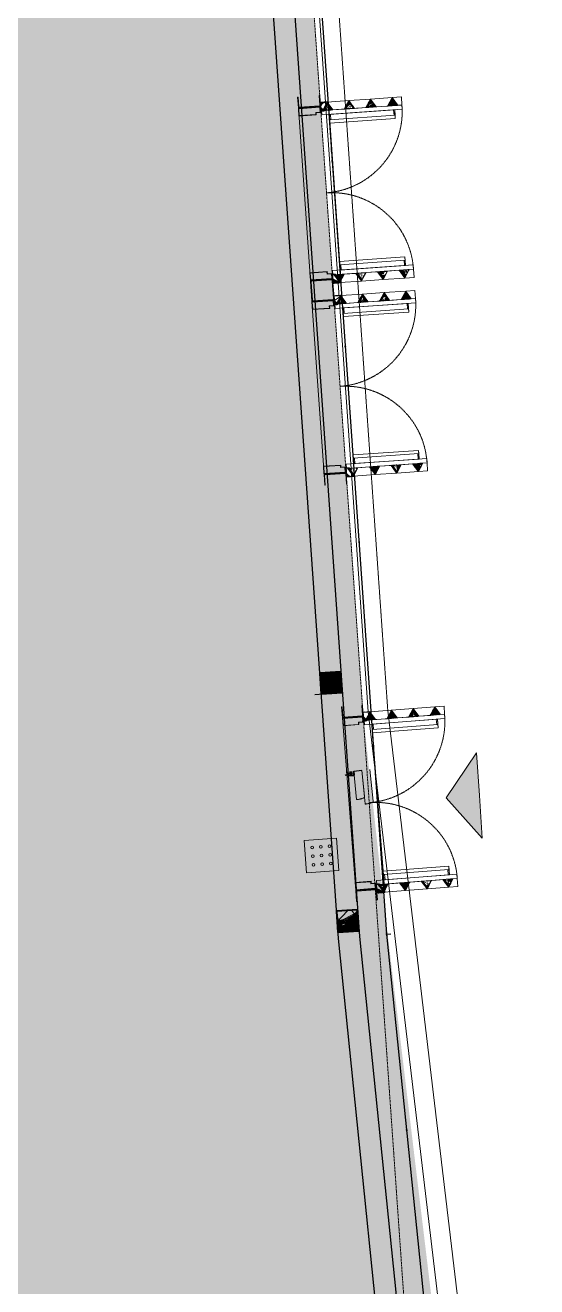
# Model space of a CAD drawing. Header units: millimetres. Extents: x 306 to 836129804, y -168137 to 818603917.
# Drawn here: x 834575535 to 834580252, y 818007661 to 818019302 of the extents above; entities that cross this region are included whole.
import ezdxf
from ezdxf.xclip import XClip

# ---------------------------------------------------------------- set-up
doc = ezdxf.new("R2010")
doc.units = ezdxf.units.MM
doc.header["$LTSCALE"] = 3
doc.header["$XCLIPFRAME"] = 0
doc.header["$PDMODE"] = 3
doc.header["$PDSIZE"] = 0.1
for name, pattern in [('ACAD_ISO03W100', [30, 12, -18]), ('B0701', [2.34375, 1.5625, -0.78125]), ('B0703', [4.6875, 3.125, -1.5625]), ('Dash', [6, 3, -3])]:
    doc.linetypes.add(name, pattern=pattern)
for name, color, linetype, lineweight in [('3A35X-MAPE-P-CE-00-0$0$UAJ-05SYMB-a', 251, 'Continuous', 9), ('Eva-New', 1, 'ACAD_ISO03W100', 18), ('Hatch (LTC&CB)', 252, 'Continuous', 35), ('UAJ-08META', 251, 'Continuous', 9), ('UAJ-21EXWA-a', 251, 'Continuous', 9), ('UAJ-22INWA-a', 251, 'Continuous', 13), ('UAJ-23FLOR-c', 251, 'Continuous', 9), ('UAJ-23FLOR-h', 251, 'Continuous', 9), ('UAJ-23FLOR-y', 251, 'B0701', 9), ('UAJ-23FLOR-z', 251, 'B0703', 9), ('UAJ-31EXFR-h', 251, 'Continuous', 9), ('UAJ-31EXFR-y', 251, 'B0701', 9), ('UAJ-32INFR-c', 251, 'Continuous', 9), ('UAJ-32INFR-h', 251, 'Continuous', 9), ('UAJ-43FLFI-a', 251, 'Continuous', 0)]:
    doc.layers.add(name, color=color, linetype=linetype, lineweight=lineweight)
doc.layers.add('_LTC', color=251, linetype='Continuous')
pattern_1 = [(45, (-109416.8442, -41196.6434), (-1.683798023, 1.683798023), []), (45, (-109415.7217, -41196.6434), (-1.683798023, 1.683798023), [])]
pattern_2 = [(45, (-1764.7374, 18), (-5, 5), []), (45, (-1763.0374, 18), (-5, 5), []), (45, (-1762.9374, 18), (-5, 5), []), (45, (-1762.8374, 18), (-5, 5), []), (45, (-1762.7374, 18), (-5, 5), []), (45, (-1762.6374, 18), (-5, 5), []), (45, (-1762.5374, 18), (-5, 5), []), (45, (-1762.4374, 18), (-5, 5), [])]
pattern_3 = [(45, (-1799.928, 18), (-5, 5), []), (45, (-1798.228, 18), (-5, 5), []), (45, (-1798.128, 18), (-5, 5), []), (45, (-1798.028, 18), (-5, 5), []), (45, (-1797.928, 18), (-5, 5), []), (45, (-1797.828, 18), (-5, 5), []), (45, (-1797.728, 18), (-5, 5), []), (45, (-1797.628, 18), (-5, 5), [])]
pattern_4 = [(45, (0, 0), (-5, 5), []), (45, (1.7, 0), (-5, 5), []), (45, (1.8, 0), (-5, 5), []), (45, (1.9, 0), (-5, 5), []), (45, (2, 0), (-5, 5), []), (45, (2.1, 0), (-5, 5), []), (45, (2.2, 0), (-5, 5), []), (45, (2.3, 0), (-5, 5), [])]

# ---------------------------------------------------------------- blocks, each defined once
blk = doc.blocks.new('TECT 1')
at = {"layer": 'UAJ-43FLFI-a'}
blk.add_lwpolyline([(-59077, 46775), (-58777, 46775), (-58777, 46475), (-59077, 46475)], close=True, dxfattribs=at)
for centre in [(-59007, 46705), (-58927, 46705), (-58847, 46705), (-59007, 46625), (-58927, 46625), (-58847, 46625), (-59007, 46545), (-58927, 46545), (-58847, 46545)]:
    blk.add_circle(centre, 12.5, dxfattribs=at)
blk = doc.blocks.new('*U2744')
at = {"layer": 'UAJ-08META'}
for points in [[(-150, 22276, 0.469497), (-149, 22275, 0.069572), (-80, 22285, 0.169273), (-75, 22289, -0.996868), (-75, 22289, -0.001569), (-75, 22289, 0.716423), (-75, 22289, -0.001569), (-75, 22289), (-75, 22299), (-75, 22536), (-150, 22536), (-150, 22276, -3.687037)], [(-75, 22539), (0, 22539), (0, 22244, -0.337183), (-7, 22235, -0.067831), (-74, 22226, -0.413886), (-75, 22227), (-75, 22539)]]:
    blk.add_lwpolyline(points, format="xyb", dxfattribs=at)
at = {"layer": 'UAJ-22INWA-a', "lineweight": -2}
blk.add_lwpolyline([(-213, 22515), (-213, 22569, 0.414214), (-216, 22572), (-228, 22572), (-228, 22577), (-215, 22577, -0.414214), (-208, 22569), (-208, 22514, -0.414214), (-215, 22507), (-228, 22507), (-228, 22512), (-216, 22512, 0.414214)], format="xyb", close=True, dxfattribs=at)
for points in [[(-205, 22501), (-157, 22501), (-157, 22505), (-201, 22505), (-201, 22577), (-157, 22577), (-157, 22581), (-205, 22581), (-205, 22501)], [(-184, 22525), (-184, 22557)], [(-175, 22520), (-175, 22505), (-184, 22505), (-184, 22520)], [(-175, 22557), (-175, 22525)]]:
    blk.add_lwpolyline(points, dxfattribs=at)
blk.add_lwpolyline([(-153, 22503), (-153, 22520), (-194, 22520), (-194, 22525), (-153, 22525), (-153, 22539), (-75, 22539), (-75, 22536), (-150, 22536), (-150, 22503), (-153, 22503)], close=True, dxfattribs=at)
blk = doc.blocks.new('21_UNS-EXWA-Facade Triangle Extrusion')
at = {"layer": 'UAJ-08META'}
h = blk.add_hatch(dxfattribs=at)
h.set_pattern_fill('ANSI32', color=256, scale=0.25, angle=-3.9989)
h.set_pattern_definition(pattern_1)
edge = h.paths.add_edge_path()
edge.add_line((-75, -47), (-68, -34))
edge.add_line((-68, -34), (-65, -38))
edge.add_line((-65, -38), (-64, -37))
edge.add_line((-64, -37), (-66, -33))
edge.add_line((-66, -33), (-65, -32))
edge.add_line((-65, -32), (-62, -36))
edge.add_line((-62, -36), (-60, -35))
edge.add_line((-60, -35), (-63, -30))
edge.add_line((-63, -30), (-20, -3))
edge.add_line((-20, -3), (-17, -7))
edge.add_line((-17, -7), (-16, -6))
edge.add_line((-16, -6), (-18, -2))
edge.add_line((-18, -2), (-17, -1))
edge.add_line((-17, -1), (-14, -5))
edge.add_line((-14, -5), (-12, -4))
edge.add_line((-12, -4), (-15, 0))
edge.add_line((-15, 0), (-1, 0))
edge.add_line((-1, 0), (-71, 43))
edge.add_arc((-73, 41), 2.5, 59.0763, 179.9921)
edge.add_line((-75, 41), (-75, -48))
edge.add_line((-75, -48), (-75, -47))
edge = h.paths.add_edge_path(flags=16)
edge.add_line((-69, -31), (-16, 3))
edge.add_arc((-17, 5), 2.5, 302.7306, 419.0763)
edge.add_line((-16, 7), (-73, 41))
edge.add_line((-73, 41), (-73, -29))
edge.add_arc((-70, -29), 2.5, 179.9921, 302.7306)
h = blk.add_hatch(dxfattribs=at)
h.set_pattern_fill('ANSI32', color=256, scale=0.25, angle=-3.9989)
h.set_pattern_definition(pattern_1)
h.paths.add_polyline_path([(-63, -37), (-65, -33), (-65, -32), (-62, -37), (-15, -7), (-18, -2), (-17, -2), (-14, -6), (-5, 0), (0, 0), (-75, -48), (-73, -44), (-63, -37)])
for points in [[(-75, -47), (-68, -34), (-65, -38), (-64, -37), (-66, -33), (-65, -32), (-62, -36), (-60, -35), (-63, -30), (-20, -3), (-17, -7), (-16, -6), (-18, -2), (-17, -1), (-14, -5), (-12, -4), (-15, 0), (-1, 0), (-71, 43, 0.58269), (-75, 41), (-75, -48)], [(-69, -31), (-16, 3, 0.556283), (-16, 7), (-73, 41), (-73, -29, 0.593394)]]:
    blk.add_lwpolyline(points, format="xyb", close=True, dxfattribs=at)
blk.add_lwpolyline([(-63, -37), (-65, -33), (-65, -32), (-62, -37), (-15, -7), (-18, -2), (-17, -2), (-14, -6), (-5, 0), (0, 0), (-75, -48), (-73, -44), (-63, -37)], close=True, dxfattribs=at)
at = {"layer": 'UAJ-08META', "linetype": 'Dash'}
for points in [[(-15, 5), (-73, 6)], [(-71, -31), (-44, 24)]]:
    blk.add_lwpolyline(points, dxfattribs=at)
at = {"layer": 'UAJ-08META'}
blk.add_lwpolyline([(-18, -2), (-18, -2)], dxfattribs=at)
blk = doc.blocks.new('*U|REF3218964')
at = {"layer": 'UAJ-32INFR-c'}
h = blk.add_hatch(color=256, dxfattribs=at)
edge = h.paths.add_edge_path()
edge.add_line((2, 43), (2, 4))
edge.add_arc((3, 4), 0.75, 180, 270)
edge.add_line((3, 3), (74, 3))
edge.add_line((74, 3), (74, 0))
edge.add_line((74, 0), (3, 0))
edge.add_arc((3, 4), 3.75, 180, 270, ccw=False)
edge.add_line((-1, 4), (-1, 43))
edge.add_line((-1, 43), (2, 43))
at = {"layer": 'UAJ-32INFR-h'}
h = blk.add_hatch(dxfattribs=at)
h.set_pattern_fill('STAAL', color=256, style=0)
h.set_pattern_definition(pattern_2)
edge = h.paths.add_edge_path()
edge.add_line((2, 43), (2, 4))
edge.add_arc((3, 4), 0.75, 180, 270)
edge.add_line((3, 3), (74, 3))
edge.add_line((74, 3), (74, 0))
edge.add_line((74, 0), (3, 0))
edge.add_arc((3, 4), 3.75, 180, 270, ccw=False)
edge.add_line((-1, 4), (-1, 43))
edge.add_line((-1, 43), (2, 43))
at = {"layer": 'UAJ-22INWA-a', "lineweight": -2}
blk.add_lwpolyline([(2, 43), (2, 4, 0.414214), (3, 3), (74, 3), (74, 0), (3, 0, -0.414214), (-1, 4), (-1, 43)], format="xyb", close=True, dxfattribs=at)
blk = doc.blocks.new('*U|REF3319065')
at = {"layer": 'UAJ-32INFR-c'}
h = blk.add_hatch(color=256, dxfattribs=at)
edge = h.paths.add_edge_path()
edge.add_line((2, 43), (2, 4))
edge.add_arc((3, 4), 0.75, 180, 270)
edge.add_line((3, 3), (74, 3))
edge.add_line((74, 3), (74, 0))
edge.add_line((74, 0), (3, 0))
edge.add_arc((3, 4), 3.75, 180, 270, ccw=False)
edge.add_line((-1, 4), (-1, 43))
edge.add_line((-1, 43), (2, 43))
at = {"layer": 'UAJ-32INFR-h'}
h = blk.add_hatch(dxfattribs=at)
h.set_pattern_fill('STAAL', color=256, style=0)
h.set_pattern_definition(pattern_2)
edge = h.paths.add_edge_path()
edge.add_line((2, 43), (2, 4))
edge.add_arc((3, 4), 0.75, 180, 270)
edge.add_line((3, 3), (74, 3))
edge.add_line((74, 3), (74, 0))
edge.add_line((74, 0), (3, 0))
edge.add_arc((3, 4), 3.75, 180, 270, ccw=False)
edge.add_line((-1, 4), (-1, 43))
edge.add_line((-1, 43), (2, 43))
at = {"layer": 'UAJ-22INWA-a', "lineweight": -2}
blk.add_lwpolyline([(2, 43), (2, 4, 0.414214), (3, 3), (74, 3), (74, 0), (3, 0, -0.414214), (-1, 4), (-1, 43)], format="xyb", close=True, dxfattribs=at)
blk = doc.blocks.new('*U|REF3419166')
at = {"layer": 'UAJ-32INFR-c'}
h = blk.add_hatch(color=256, dxfattribs=at)
edge = h.paths.add_edge_path()
edge.add_line((2, 30), (2, 4))
edge.add_arc((3, 4), 0.75, 180, 270)
edge.add_line((3, 3), (39, 3))
edge.add_line((39, 3), (39, 0))
edge.add_line((39, 0), (3, 0))
edge.add_arc((3, 4), 3.75, 180, 270, ccw=False)
edge.add_line((-1, 4), (-1, 30))
edge.add_line((-1, 30), (2, 30))
at = {"layer": 'UAJ-32INFR-h'}
h = blk.add_hatch(dxfattribs=at)
h.set_pattern_fill('STAAL', color=256, style=0)
h.set_pattern_definition(pattern_3)
edge = h.paths.add_edge_path()
edge.add_line((2, 30), (2, 4))
edge.add_arc((3, 4), 0.75, 180, 270)
edge.add_line((3, 3), (39, 3))
edge.add_line((39, 3), (39, 0))
edge.add_line((39, 0), (3, 0))
edge.add_arc((3, 4), 3.75, 180, 270, ccw=False)
edge.add_line((-1, 4), (-1, 30))
edge.add_line((-1, 30), (2, 30))
at = {"layer": 'UAJ-22INWA-a', "lineweight": -2}
blk.add_lwpolyline([(2, 30), (2, 4, 0.414214), (3, 3), (39, 3), (39, 0), (3, 0, -0.414214), (-1, 4), (-1, 30)], format="xyb", close=True, dxfattribs=at)
blk = doc.blocks.new('*U|REF23431329')
at = {"layer": 'UAJ-32INFR-c'}
h = blk.add_hatch(color=256, dxfattribs=at)
h.dxf.hatch_style = 1
h.paths.add_polyline_path([(4, 0, 1), (-4, 0, 1)])
h.paths.add_polyline_path([(3, 0, -1), (-3, 0, -1)], flags=16)
at = {"layer": 'UAJ-32INFR-h'}
h = blk.add_hatch(dxfattribs=at)
h.set_pattern_fill('STAAL', color=256)
h.set_pattern_definition(pattern_4)
h.paths.add_polyline_path([(4, 0, 1), (-4, 0, 1)])
at = {"layer": 'UAJ-22INWA-a', "lineweight": -2}
for radius in [4, 3]:
    blk.add_circle((0, 0), radius, dxfattribs=at)
blk = doc.blocks.new('*U|REF3118863')
at = {"layer": 'UAJ-32INFR-c'}
h = blk.add_hatch(color=256, dxfattribs=at)
edge = h.paths.add_edge_path()
edge.add_line((2, 30), (2, 4))
edge.add_arc((3, 4), 0.75, 180, 270)
edge.add_line((3, 3), (39, 3))
edge.add_line((39, 3), (39, 0))
edge.add_line((39, 0), (3, 0))
edge.add_arc((3, 4), 3.75, 180, 270, ccw=False)
edge.add_line((-1, 4), (-1, 30))
edge.add_line((-1, 30), (2, 30))
at = {"layer": 'UAJ-32INFR-h'}
h = blk.add_hatch(dxfattribs=at)
h.set_pattern_fill('STAAL', color=256, style=0)
h.set_pattern_definition(pattern_3)
edge = h.paths.add_edge_path()
edge.add_line((2, 30), (2, 4))
edge.add_arc((3, 4), 0.75, 180, 270)
edge.add_line((3, 3), (39, 3))
edge.add_line((39, 3), (39, 0))
edge.add_line((39, 0), (3, 0))
edge.add_arc((3, 4), 3.75, 180, 270, ccw=False)
edge.add_line((-1, 4), (-1, 30))
edge.add_line((-1, 30), (2, 30))
at = {"layer": 'UAJ-22INWA-a', "lineweight": -2}
blk.add_lwpolyline([(2, 30), (2, 4, 0.414214), (3, 3), (39, 3), (39, 0), (3, 0, -0.414214), (-1, 4), (-1, 30)], format="xyb", close=True, dxfattribs=at)
blk = doc.blocks.new('*U2875')
at = {"layer": 'UAJ-31EXFR-h'}
h = blk.add_hatch(color=256, dxfattribs=at)
h.dxf.hatch_style = 1
edge = h.paths.add_edge_path()
edge.add_line((-50, 65), (50, 65))
edge.add_line((50, 65), (50, -127))
edge.add_line((50, -127), (-50, -127))
edge.add_line((-50, -127), (-50, -122))
edge.add_line((-50, -122), (40, -122))
edge.add_arc((40, -117), 5, 270, 360)
edge.add_line((45, -117), (45, 55))
edge.add_arc((40, 55), 5, 0, 90)
edge.add_line((40, 60), (-50, 60))
edge.add_line((-50, 60), (-50, 65))
h = blk.add_hatch(color=256, dxfattribs=at)
h.dxf.hatch_style = 1
h.paths.add_polyline_path([(50, 65), (55, 65), (55, -127), (50, -127)])
h = blk.add_hatch(color=256, dxfattribs=at)
h.dxf.hatch_style = 1
h.paths.add_polyline_path([(122, -124), (58, -124), (58, 57), (102, 57), (102, 17), (122, 17)], flags=16)
h.paths.add_polyline_path([(125, -127), (55, -127), (55, 60), (105, 60), (105, 20), (125, 20)])
h = blk.add_hatch(color=256, dxfattribs=at)
h.dxf.hatch_style = 1
h.paths.add_polyline_path([(1578, -124), (1642, -124), (1642, 57), (1598, 57), (1598, 17), (1578, 17)], flags=16)
h.paths.add_polyline_path([(1575, -127), (1645, -127), (1645, 60), (1595, 60), (1595, 20), (1575, 20)])
h = blk.add_hatch(color=256, dxfattribs=at)
h.dxf.hatch_style = 1
h.paths.add_polyline_path([(1650, 65), (1645, 65), (1645, -127), (1650, -127)])
h = blk.add_hatch(color=256, dxfattribs=at)
h.dxf.hatch_style = 1
edge = h.paths.add_edge_path()
edge.add_line((1750, 65), (1650, 65))
edge.add_line((1650, 65), (1650, -127))
edge.add_line((1650, -127), (1750, -127))
edge.add_line((1750, -127), (1750, -122))
edge.add_line((1750, -122), (1660, -122))
edge.add_arc((1660, -117), 5, 180, 270, ccw=False)
edge.add_line((1655, -117), (1655, 55))
edge.add_arc((1660, 55), 5, 90, 180, ccw=False)
edge.add_line((1660, 60), (1750, 60))
edge.add_line((1750, 60), (1750, 65))
at = {"layer": 'UAJ-08META'}
for points in [[(-50, 65), (50, 65), (50, -127), (-50, -127), (-50, -122), (40, -122, 0.414214), (45, -117), (45, 55, 0.414214), (40, 60), (-50, 60)], [(1750, 65), (1650, 65), (1650, -127), (1750, -127), (1750, -122), (1660, -122, -0.414214), (1655, -117), (1655, 55, -0.414214), (1660, 60), (1750, 60)]]:
    blk.add_lwpolyline(points, format="xyb", close=True, dxfattribs=at)
for points in [[(50, 65), (55, 65), (55, -127), (50, -127)], [(125, -127), (55, -127), (55, 60), (105, 60), (105, 20), (125, 20)], [(122, -124), (58, -124), (58, 57), (102, 57), (102, 17), (122, 17)], [(1575, -127), (1645, -127), (1645, 60), (1595, 60), (1595, 20), (1575, 20)], [(1575, -127), (1645, -127), (1645, 60), (1595, 60), (1595, 20), (1575, 20)], [(1578, -124), (1642, -124), (1642, 57), (1598, 57), (1598, 17), (1578, 17)], [(1578, -124), (1642, -124), (1642, 57), (1598, 57), (1598, 17), (1578, 17)], [(1650, 65), (1645, 65), (1645, -127), (1650, -127)]]:
    blk.add_lwpolyline(points, close=True, dxfattribs=at)
at = {"layer": 'UAJ-21EXWA-a'}
for points in [[(130, 70), (130, 815), (90, 815), (90, 70)], [(1570, 70), (1570, 815), (1610, 815), (1610, 70)]]:
    blk.add_lwpolyline(points, close=True, dxfattribs=at)
at = {"layer": 'UAJ-23FLOR-c'}
blk.add_lwpolyline([(1650, -127), (1650, 65), (1688, 65), (1688, 140), (12, 140), (12, 65), (50, 65), (50, -127)], close=True, dxfattribs=at)
at = {"layer": 'UAJ-31EXFR-h'}
for points in [[(15, 730), (15, 815), (90, 815), (90, 775)], [(1685, 730), (1685, 815), (1610, 815), (1610, 775)], [(15, 730), (15, 530), (90, 575), (90, 682)], [(130, 745), (210, 745), (210, 140), (130, 140)], [(180, 140), (210, 140), (210, 745), (180, 745)], [(1520, 140), (1490, 140), (1490, 745), (1520, 745)], [(1490, 745), (1570, 745), (1570, 140), (1490, 140)], [(1685, 730), (1685, 530), (1610, 575), (1610, 682)], [(15, 530), (15, 330), (90, 375), (90, 482)], [(1685, 530), (1685, 330), (1610, 375), (1610, 482)], [(15, 330), (15, 130), (90, 175), (90, 282)], [(1685, 330), (1685, 130), (1610, 175), (1610, 282)]]:
    blk.add_lwpolyline(points, close=True, dxfattribs=at)
for points in [[(180, 745), (130, 745), (130, 735), (180, 735)], [(1520, 745), (1570, 745), (1570, 735), (1520, 735)], [(180, 140), (130, 140), (130, 150), (180, 150)], [(1520, 140), (1570, 140), (1570, 150), (1520, 150)]]:
    blk.add_lwpolyline(points, dxfattribs=at)
at = {"layer": 'UAJ-31EXFR-y'}
for centre, start, end in [((95, 60), 0.3659, 89.607), ((1605, 60), 90.393, 179.6341)]:
    blk.add_arc(centre, 755, start, end, dxfattribs=at)
at = {"xscale": -1}
for p in [(15, 730), (15, 530), (15, 330), (15, 130)]:
    blk.add_blockref('21_UNS-EXWA-Facade Triangle Extrusion', p, dxfattribs=at)
for p in [(1685, 730), (1685, 530), (1685, 330), (1685, 130)]:
    blk.add_blockref('21_UNS-EXWA-Facade Triangle Extrusion', p)
at = {"layer": 'UAJ-08META', "xscale": -1}
for name, p, rotation in [('*U|REF3218964', (12, 66), 269.9999999898344), ('*U|REF23431329', (95, 60), 269.999999992243)]:
    blk.add_blockref(name, p, dxfattribs=dict(at, rotation=rotation))
at = {"layer": 'UAJ-08META'}
for name, p, rotation in [('*U|REF3319065', (1688, 66), 90.00000001016568), ('*U|REF23431329', (1605, 60), 90.00000000775698)]:
    blk.add_blockref(name, p, dxfattribs=dict(at, rotation=rotation))
at = {"layer": 'UAJ-08META', "xscale": -1}
blk.add_blockref('*U|REF3419166', (95, 65), dxfattribs=at)
at = {"layer": 'UAJ-08META'}
blk.add_blockref('*U|REF3118863', (1605, 65), dxfattribs=at)
blk = doc.blocks.new('*U|REF31861683')
at = {"layer": 'UAJ-32INFR-h'}
h = blk.add_hatch(dxfattribs=at)
h.set_pattern_fill('STAAL', color=256, style=0)
h.set_pattern_definition(pattern_4)
edge = h.paths.add_edge_path(flags=16)
edge.add_arc((-93.5, -93.5), 1.5, 180, 394.93066)
edge.add_line((-93.5, -95), (93.5, -95))
edge.add_arc((93.5, -93.5), 1.5, 270, 360)
edge.add_line((95, -93.5), (95, 93.5))
edge.add_arc((93.5, 93.5), 1.5, 0, 90)
edge.add_line((93.5, 95), (-93.5, 95))
edge.add_arc((-93.5, 93.5), 1.5, 90, 180)
edge.add_line((-95, 93.5), (-95, -93.5))
edge = h.paths.add_edge_path()
edge.add_arc((-95.5, -95.5), 4.5, 180, 270)
edge.add_line((-95.5, -100), (95.5, -100))
edge.add_arc((95.5, -95.5), 4.5, 270, 360)
edge.add_line((100, -95.5), (100, 95.5))
edge.add_arc((95.5, 95.5), 4.5, 0, 90)
edge.add_line((95.5, 100), (-95.5, 100))
edge.add_arc((-95.5, 95.5), 4.5, 90, 180)
edge.add_line((-100, 95.5), (-100, -95.5))
at = {"layer": 'UAJ-22INWA-a', "lineweight": -2}
for p, q in [((-100, 95.5), (-100, -95.5)), ((95.5, 100), (-95.5, 100)), ((-95, 93.5), (-95, -93.5)), ((93.5, 95), (-93.5, 95)), ((95, -93.5), (95, 93.5)), ((100, -95.5), (100, 95.5)), ((-95.5, -100), (95.5, -100)), ((-93.5, -95), (93.5, -95))]:
    blk.add_line(p, q, dxfattribs=at)
for centre, radius, start, end in [((-95.5, 95.5), 4.5, 90, 180), ((-93.5, 93.5), 1.5, 90, 180), ((93.5, 93.5), 1.5, 0, 90), ((95.5, 95.5), 4.5, 0, 90), ((-95.5, -95.5), 4.5, 180, 270), ((-93.5, -93.5), 1.5, 180, 34.93066), ((93.5, -93.5), 1.5, 270, 360), ((95.5, -95.5), 4.5, 270, 0)]:
    blk.add_arc(centre, radius, start, end, dxfattribs=at)
blk = doc.blocks.new('*U|REF31751676')
at = {"layer": 'UAJ-32INFR-h'}
h = blk.add_hatch(dxfattribs=at)
h.set_pattern_fill('STAAL', color=256, style=0)
h.set_pattern_definition(pattern_4)
edge = h.paths.add_edge_path(flags=16)
edge.add_arc((-93.5, -93.5), 1.5, 180, 394.93066)
edge.add_line((-93.5, -95), (93.5, -95))
edge.add_arc((93.5, -93.5), 1.5, 270, 360)
edge.add_line((95, -93.5), (95, 93.5))
edge.add_arc((93.5, 93.5), 1.5, 0, 90)
edge.add_line((93.5, 95), (-93.5, 95))
edge.add_arc((-93.5, 93.5), 1.5, 90, 180)
edge.add_line((-95, 93.5), (-95, -93.5))
edge = h.paths.add_edge_path()
edge.add_arc((-95.5, -95.5), 4.5, 180, 270)
edge.add_line((-95.5, -100), (95.5, -100))
edge.add_arc((95.5, -95.5), 4.5, 270, 360)
edge.add_line((100, -95.5), (100, 95.5))
edge.add_arc((95.5, 95.5), 4.5, 0, 90)
edge.add_line((95.5, 100), (-95.5, 100))
edge.add_arc((-95.5, 95.5), 4.5, 90, 180)
edge.add_line((-100, 95.5), (-100, -95.5))
at = {"layer": 'UAJ-22INWA-a', "lineweight": -2}
for p, q in [((-100, 95.5), (-100, -95.5)), ((95.5, 100), (-95.5, 100)), ((-95, 93.5), (-95, -93.5)), ((93.5, 95), (-93.5, 95)), ((95, -93.5), (95, 93.5)), ((100, -95.5), (100, 95.5)), ((-95.5, -100), (95.5, -100)), ((-93.5, -95), (93.5, -95))]:
    blk.add_line(p, q, dxfattribs=at)
for centre, radius, start, end in [((-95.5, 95.5), 4.5, 90, 180), ((-93.5, 93.5), 1.5, 90, 180), ((93.5, 93.5), 1.5, 0, 90), ((95.5, 95.5), 4.5, 0, 90), ((-95.5, -95.5), 4.5, 180, 270), ((-93.5, -93.5), 1.5, 180, 34.93066), ((93.5, -93.5), 1.5, 270, 360), ((95.5, -95.5), 4.5, 270, 0)]:
    blk.add_arc(centre, radius, start, end, dxfattribs=at)
blk = doc.blocks.new('*U2874')
at = {"layer": 'UAJ-31EXFR-h'}
h = blk.add_hatch(color=256, dxfattribs=at)
h.dxf.hatch_style = 1
edge = h.paths.add_edge_path()
edge.add_line((-50, 65), (50, 65))
edge.add_line((50, 65), (50, -140))
edge.add_line((50, -140), (-50, -140))
edge.add_line((-50, -140), (-50, -135))
edge.add_line((-50, -135), (40, -135))
edge.add_arc((40, -130), 5, 270, 360)
edge.add_line((45, -130), (45, 55))
edge.add_arc((40, 55), 5, 0, 90)
edge.add_line((40, 60), (-50, 60))
edge.add_line((-50, 60), (-50, 65))
h = blk.add_hatch(color=256, dxfattribs=at)
h.dxf.hatch_style = 1
h.paths.add_polyline_path([(50, 65), (55, 65), (55, -140), (50, -140)])
h = blk.add_hatch(color=256, dxfattribs=at)
h.dxf.hatch_style = 1
h.paths.add_polyline_path([(122, -137), (58, -137), (58, 57), (102, 57), (102, 17), (122, 17)], flags=16)
h.paths.add_polyline_path([(125, -140), (55, -140), (55, 60), (105, 60), (105, 20), (125, 20)])
h = blk.add_hatch(color=256, dxfattribs=at)
h.dxf.hatch_style = 1
h.paths.add_polyline_path([(1578, -137), (1642, -137), (1642, 57), (1598, 57), (1598, 17), (1578, 17)], flags=16)
h.paths.add_polyline_path([(1575, -140), (1645, -140), (1645, 60), (1595, 60), (1595, 20), (1575, 20)])
h = blk.add_hatch(color=256, dxfattribs=at)
h.dxf.hatch_style = 1
h.paths.add_polyline_path([(1650, 65), (1645, 65), (1645, -140), (1650, -140)])
h = blk.add_hatch(color=256, dxfattribs=at)
h.dxf.hatch_style = 1
edge = h.paths.add_edge_path()
edge.add_line((1750, 65), (1650, 65))
edge.add_line((1650, 65), (1650, -140))
edge.add_line((1650, -140), (1750, -140))
edge.add_line((1750, -140), (1750, -135))
edge.add_line((1750, -135), (1660, -135))
edge.add_arc((1660, -130), 5, 180, 270, ccw=False)
edge.add_line((1655, -130), (1655, 55))
edge.add_arc((1660, 55), 5, 90, 180, ccw=False)
edge.add_line((1660, 60), (1750, 60))
edge.add_line((1750, 60), (1750, 65))
at = {"layer": 'UAJ-08META'}
for points in [[(-50, 65), (50, 65), (50, -140), (-50, -140), (-50, -135), (40, -135, 0.414214), (45, -130), (45, 55, 0.414214), (40, 60), (-50, 60)], [(1750, 65), (1650, 65), (1650, -140), (1750, -140), (1750, -135), (1660, -135, -0.414214), (1655, -130), (1655, 55, -0.414214), (1660, 60), (1750, 60)]]:
    blk.add_lwpolyline(points, format="xyb", close=True, dxfattribs=at)
for points in [[(50, 65), (55, 65), (55, -140), (50, -140)], [(125, -140), (55, -140), (55, 60), (105, 60), (105, 20), (125, 20)], [(122, -137), (58, -137), (58, 57), (102, 57), (102, 17), (122, 17)], [(1575, -140), (1645, -140), (1645, 60), (1595, 60), (1595, 20), (1575, 20)], [(1575, -140), (1645, -140), (1645, 60), (1595, 60), (1595, 20), (1575, 20)], [(1578, -137), (1642, -137), (1642, 57), (1598, 57), (1598, 17), (1578, 17)], [(1578, -137), (1642, -137), (1642, 57), (1598, 57), (1598, 17), (1578, 17)], [(1650, 65), (1645, 65), (1645, -140), (1650, -140)]]:
    blk.add_lwpolyline(points, close=True, dxfattribs=at)
at = {"layer": 'UAJ-21EXWA-a'}
for points in [[(130, 70), (130, 815), (90, 815), (90, 70)], [(1570, 70), (1570, 815), (1610, 815), (1610, 70)]]:
    blk.add_lwpolyline(points, close=True, dxfattribs=at)
at = {"layer": 'UAJ-23FLOR-c'}
blk.add_lwpolyline([(1650, -140), (1650, 65), (1688, 65), (1688, 140), (12, 140), (12, 65), (50, 65), (50, -140)], close=True, dxfattribs=at)
at = {"layer": 'UAJ-31EXFR-h'}
for points in [[(15, 730), (15, 815), (90, 815), (90, 775)], [(1685, 730), (1685, 815), (1610, 815), (1610, 775)], [(15, 730), (15, 530), (90, 575), (90, 682)], [(130, 745), (210, 745), (210, 140), (130, 140)], [(180, 140), (210, 140), (210, 745), (180, 745)], [(1520, 140), (1490, 140), (1490, 745), (1520, 745)], [(1490, 745), (1570, 745), (1570, 140), (1490, 140)], [(1685, 730), (1685, 530), (1610, 575), (1610, 682)], [(15, 530), (15, 330), (90, 375), (90, 482)], [(1685, 530), (1685, 330), (1610, 375), (1610, 482)], [(15, 330), (15, 130), (90, 175), (90, 282)], [(1685, 330), (1685, 130), (1610, 175), (1610, 282)]]:
    blk.add_lwpolyline(points, close=True, dxfattribs=at)
for points in [[(180, 745), (130, 745), (130, 735), (180, 735)], [(1520, 745), (1570, 745), (1570, 735), (1520, 735)], [(180, 140), (130, 140), (130, 150), (180, 150)], [(1520, 140), (1570, 140), (1570, 150), (1520, 150)]]:
    blk.add_lwpolyline(points, dxfattribs=at)
at = {"layer": 'UAJ-31EXFR-y'}
for centre, start, end in [((95, 60), 0.3659, 89.607), ((1605, 60), 90.393, 179.6341)]:
    blk.add_arc(centre, 755, start, end, dxfattribs=at)
at = {"xscale": -1}
for p in [(15, 730), (15, 530), (15, 330), (15, 130)]:
    blk.add_blockref('21_UNS-EXWA-Facade Triangle Extrusion', p, dxfattribs=at)
for p in [(1685, 730), (1685, 530), (1685, 330), (1685, 130)]:
    blk.add_blockref('21_UNS-EXWA-Facade Triangle Extrusion', p)
at = {"layer": 'UAJ-08META', "xscale": -1}
for name, p, rotation in [('*U|REF3218964', (12, 66), 269.9999999898344), ('*U|REF23431329', (95, 60), 269.999999992243)]:
    blk.add_blockref(name, p, dxfattribs=dict(at, rotation=rotation))
at = {"layer": 'UAJ-08META'}
for name, p, rotation in [('*U|REF3319065', (1688, 66), 90.00000001016568), ('*U|REF23431329', (1605, 60), 90.00000000775698)]:
    blk.add_blockref(name, p, dxfattribs=dict(at, rotation=rotation))
at = {"layer": 'UAJ-08META', "xscale": -1}
blk.add_blockref('*U|REF3419166', (95, 65), dxfattribs=at)
at = {"layer": 'UAJ-08META'}
blk.add_blockref('*U|REF3118863', (1605, 65), dxfattribs=at)
blk = doc.blocks.new('FAC-00-0')
at = {"layer": '_LTC', "elevation": 13700}
for points in [[(834576405, 818039564), (834578420, 818010876), (834579522, 818000060)], [(834576604, 818039578), (834578619, 818010893), (834579721, 818000081)], [(834576854, 818039596), (834578868, 818010914), (834579969, 818000106)], [(834578868, 818010914), (834578906, 818010917)]]:
    blk.add_lwpolyline(points, dxfattribs=at)
at = {"layer": '_LTC'}
blk.add_lwpolyline([(834578405, 818013137), (834578206, 818013123)], dxfattribs=at)
blk.add_rational_spline([(834580077, 818035997), (834580437, 818034054), (834580602, 818033161), (834580768, 818032268), (834580950, 818031285), (834581076, 818030294), (834581146, 818029297), (834581335, 818026584), (834581525, 818023871), (834581703, 818021318), (834581706, 818021281), (834581709, 818021244), (834581711, 818021207), (834581713, 818021178), (834581694, 818021156), (834581665, 818021154), (834581299, 818021128), (834580933, 818021103), (834580568, 818021077), (834580554, 818021076), (834580542, 818021070), (834580533, 818021060), (834580525, 818021050), (834580520, 818021037), (834580521, 818021024), (834580900, 818015611), (834581278, 818010198), (834581656, 818004786), (834581687, 818004354), (834581619, 818003926), (834581457, 818003525), (834581157, 818002700), (834580856, 818001876), (834580556, 818001051), (834580429, 818000714), (834580305, 818000376), (834580186, 818000036)], [1, 1, 1, 1, 1, 1, 1, 1, 1, 1, 1, 1, 1, 0.804738223113, 0.804738223113, 1, 1, 1, 1, 0.949250722756, 0.949250722756, 1, 0.949250722756, 0.949250722756, 1, 1, 1, 1, 0.982947921352, 0.982947921352, 1, 1, 1, 1, 0.999959889168, 0.999959889168, 1], degree=3, knots=[0, 0, 0, 0, 2724.569565, 2724.569565, 2724.569565, 5723.230185, 5723.230185, 5723.230185, 13882.517347, 13882.517347, 13882.517347, 13883.517347, 13883.517347, 13883.517347, 13885.088142, 13885.088142, 13885.088142, 13886.088142, 13886.088142, 13886.088142, 13886.873558, 13886.873558, 13886.873558, 13887.658974, 13887.658974, 13887.658974, 13888.658974, 13888.658974, 13888.658974, 13889.112299, 13889.112299, 13889.112299, 13890.112299, 13890.112299, 13890.112299, 13890.134238, 13890.134238, 13890.134238, 13890.134238], dxfattribs=at)
for p in [(834578359, 818018163, 13700), (834578360, 818018151, 13700), (834578361, 818018139, 13700), (834578367, 818018057, 13700), (834578367, 818018052, 13700), (834578367, 818018048, 13700), (834578487, 818016340, 13700), (834578487, 818016337, 13700), (834578488, 818016334, 13700), (834578614, 818014535, 13700), (834578614, 818014532, 13700), (834578614, 818014529, 13700), (834578741, 818012731, 13700), (834578741, 818012728, 13700), (834578741, 818012725, 13700), (834578746, 818012655, 13700), (834578746, 818012651, 13700), (834578747, 818012646, 13700), (834578867, 818010926, 13700), (834578868, 818010914, 13700), (834578870, 818010902, 13700), (834579052, 818009109, 13700), (834579053, 818009106, 13700), (834579053, 818009103, 13700)]:
    blk.add_point(p, dxfattribs=at)
for name, p, rotation in [('*U2874', (834578190, 818018599), 273.9989084093262), ('*U2874', (834578315, 818016813), 273.9989084093262), ('*U|REF31861683', (834578355, 818013234, 13700), 3.715730334267127), ('*U2875', (834578583, 818012971, 13700), 274.4084468239344), ('*U|REF31751676', (834578509, 818011036, 13700), 4.017745710802727)]:
    blk.add_blockref(name, p, dxfattribs=dict(at, rotation=rotation))
ref = blk.add_blockref('*U2744', (834580998, 817990011), dxfattribs=dict(at, rotation=5.816820874506615))
XClip(ref).set_block_clipping_path([(7.9682579041, 22538.4185423851), (-293.0513966084, 22538.4185404778), (-293.0513601303, 21700), (-270.0127342939, 21699.9999998808), (-270.0127344131, 21500.0000001192), (-273.7819378376, 21197.3983858824), (-278.1945796013, 17058.5280387402), (-275.0127342939, 16900.0000002384), (-275.0127346516, 16699.9999998808), (-285.0127341747, 16699.9999998808), (-250.0489690304, 10149.741795063), (0.0443892479, 10147.3249058723)])

msp = doc.modelspace()

# ---------------------------------------------------------------- hatches: boundary and pattern name
at = {"layer": 'Hatch (LTC&CB)', "ltscale": 0.5}
h = msp.add_hatch(color=256, dxfattribs=at)
h.dxf.hatch_style = 1
h.paths.add_polyline_path([(834513554, 817967164), (834513136, 817973148), (834516444, 817973379), (834516863, 817967395)])
edge = h.paths.add_edge_path()
edge.add_line((834574531, 818045982), (834554100, 818044554))
edge.add_line((834554100, 818044554), (834551124, 818044184))
edge.add_line((834551124, 818044184), (834548209, 818043478))
edge.add_line((834548209, 818043478), (834545391, 818042450))
edge.add_line((834545391, 818042450), (834542706, 818041114))
edge.add_line((834542706, 818041114), (834540187, 818039487))
edge.add_line((834540187, 818039487), (834537891, 818037557))
edge.add_line((834537891, 818037557), (834535879, 818035334))
edge.add_line((834535879, 818035334), (834535855, 818035294))
edge.add_line((834535855, 818035294), (834532033, 818042572))
edge.add_line((834532033, 818042572), (834531164, 818043800))
edge.add_line((834531164, 818043800), (834530021, 818044771))
edge.add_line((834530021, 818044771), (834528673, 818045435))
edge.add_line((834528673, 818045435), (834527205, 818045749))
edge.add_line((834527205, 818045749), (834506196, 818045615))
edge.add_arc((834506271, 818044618), 1000, 94.2895, 184.8386)
edge.add_line((834505274, 818044533), (834507175, 818017345))
edge.add_arc((834508006, 818017538), 853, 193.0721, 241.775)
edge.add_line((834507603, 818016786), (834508069, 818016499))
edge.add_line((834508069, 818016499), (834506033, 818013636))
edge.add_arc((834507256, 818012765), 1501, 144.5438, 184.7118)
edge.add_line((834505760, 818012642), (834510575, 817943765))
edge.add_arc((834512461, 817944222), 1941, 193.6193, 275.777)
edge.add_line((834512657, 817942291), (834514135, 817942433))
edge.add_line((834514135, 817942433), (834515640, 817942610))
edge.add_line((834515640, 817942610), (834517125, 817942817))
edge.add_line((834517125, 817942817), (834518606, 817943055))
edge.add_line((834518606, 817943055), (834520082, 817943325))
edge.add_line((834520082, 817943325), (834521551, 817943623))
edge.add_line((834521551, 817943623), (834523003, 817943997))
edge.add_line((834523003, 817943997), (834524435, 817944445))
edge.add_line((834524435, 817944445), (834525841, 817944965))
edge.add_line((834525841, 817944965), (834527220, 817945557))
edge.add_line((834527220, 817945557), (834528566, 817946218))
edge.add_line((834528566, 817946218), (834529949, 817946963))
edge.add_line((834529949, 817946963), (834530025, 817945889))
edge.add_line((834530025, 817945889), (834530524, 817945924))
edge.add_line((834530524, 817945924), (834531068, 817946110))
edge.add_line((834531068, 817946110), (834531038, 817946546))
edge.add_line((834531038, 817946546), (834533865, 817946000))
edge.add_line((834533865, 817946000), (834536130, 817945599))
edge.add_line((834536130, 817945599), (834538400, 817945230))
edge.add_line((834538400, 817945230), (834540675, 817944891))
edge.add_line((834540675, 817944891), (834542954, 817944584))
edge.add_line((834542954, 817944584), (834545238, 817944308))
edge.add_line((834545238, 817944308), (834547579, 817944056))
edge.add_line((834547579, 817944056), (834549775, 817943853))
edge.add_line((834549775, 817943853), (834552167, 817943705))
edge.add_line((834552167, 817943705), (834554408, 817943603))
edge.add_line((834554408, 817943603), (834556707, 817943526))
edge.add_line((834556707, 817943526), (834559063, 817943492))
edge.add_line((834559063, 817943492), (834561265, 817943500))
edge.add_line((834561265, 817943500), (834563663, 817943546))
edge.add_line((834563663, 817943546), (834565905, 817943630))
edge.add_line((834565905, 817943630), (834568202, 817943748))
edge.add_line((834568202, 817943748), (834570497, 817943902))
edge.add_line((834570497, 817943902), (834572789, 817944094))
edge.add_line((834572789, 817944094), (834575077, 817944322))
edge.add_line((834575077, 817944322), (834577359, 817944600))
edge.add_arc((834577188, 817949143), 4546, 272.1486, 348.0755)
edge.add_line((834581636, 817948203), (834581932, 817949989))
edge.add_line((834581932, 817949989), (834582223, 817952168))
edge.add_line((834582223, 817952168), (834582445, 817954354))
edge.add_line((834582445, 817954354), (834582597, 817956554))
edge.add_line((834582597, 817956554), (834582679, 817958759))
edge.add_line((834582679, 817958759), (834582690, 817961001))
edge.add_line((834582690, 817961001), (834582628, 817963240))
edge.add_line((834582628, 817963240), (834582495, 817965476))
edge.add_line((834582495, 817965476), (834582352, 817967521))
edge.add_line((834582352, 817967521), (834582377, 817967501))
edge.add_line((834582377, 817967501), (834583280, 817967592))
edge.add_line((834583280, 817967592), (834582886, 817972682))
edge.add_line((834582886, 817972682), (834582551, 817977040))
edge.add_line((834582551, 817977040), (834582281, 817980553))
edge.add_line((834582281, 817980553), (834582016, 817983880))
edge.add_line((834582016, 817983880), (834581737, 817986867))
edge.add_line((834581737, 817986867), (834581398, 817990004))
edge.add_line((834581398, 817990004), (834578831, 818011298))
edge.add_line((834578831, 818011298), (834578649, 818012964))
edge.add_line((834578649, 818012964), (834576772, 818039832))
edge.add_line((834576772, 818039832), (834576280, 818039798))
edge.add_line((834576280, 818039798), (834575932, 818044771))
edge.add_arc((834574630, 818044680), 1305, 3.9947, 94.3359)

# ---------------------------------------------------------------- next in the draw order: block references
msp.add_blockref('FAC-00-0', (0, 0))

# ---------------------------------------------------------------- next in the draw order: hatches: boundary and pattern name
at = {"layer": '3A35X-MAPE-P-CE-00-0$0$UAJ-05SYMB-a'}
h = msp.add_hatch(color=256, dxfattribs=at)
h.dxf.hatch_style = 1
h.paths.add_polyline_path([(834579723, 818012195), (834579695, 818012588), (834579418, 818012173), (834579750, 818011802)])
at = {"layer": 'Eva-New', "linetype": 'Continuous', "ltscale": 0.01}
h = msp.add_hatch(dxfattribs=at)
h.set_pattern_fill('ANSI31', color=8, scale=350, angle=4)
edge = h.paths.add_edge_path()
edge.add_arc((834611514, 818068145), 14100, 55.19, 154.5596)
edge.add_line((834598781, 818074202), (834595240, 818066761))
edge.add_arc((834589822, 818069339), 6000, 273.9989, 334.5547, ccw=False)
edge.add_line((834590241, 818063354), (834585555, 818063026))
edge.add_arc((834584990, 818071107), 8100, 264.22, 273.9989, ccw=False)
edge.add_line((834584174, 818063048), (834580416, 818063428))
edge.add_arc((834579107, 818050494), 13000, 84.22, 93.9908)
edge.add_line((834578202, 818063463), (834574222, 818063185))
edge.add_arc((834573731, 818070171), 7003, 184.5183, 274.0161, ccw=False)
edge.add_arc((834553791, 818068593), 13000, 4.5275, 25.1652)
edge.add_line((834565557, 818074121), (834563376, 818078764))
edge.add_arc((834569693, 818081779), 7000, 186.262, 205.5162, ccw=False)
edge.add_line((834562735, 818081016), (834561851, 818093823))
edge.add_arc((834568796, 818094577), 6985, 103.7934, 186.1996, ccw=False)
edge.add_line((834567130, 818101361), (834607739, 818104324))
edge.add_arc((834606780, 818117304), 13016, 274.2238, 392.8596)
edge.add_arc((834623587, 818128174), 7000, 183.9989, 212.9539, ccw=False)
edge.add_line((834616604, 818127686), (834614554, 818157541))
edge.add_line((834614554, 818157541), (834608569, 818157123))
edge.add_line((834608569, 818157123), (834610619, 818127267))
edge.add_arc((834623587, 818128174), 13000, 183.9989, 212.8579)
edge.add_arc((834606785, 818117302), 7013, -85.8705, 32.9949, ccw=False)
edge.add_line((834607290, 818110307), (834542916, 818105773))
edge.add_line((834542916, 818105773), (834543332, 818099785))
edge.add_line((834543332, 818099785), (834548340, 818100140))
edge.add_arc((834548850, 818093136), 7023, 1.9179, 94.1619, ccw=False)
edge.add_line((834555868, 818093371), (834556823, 818079615))
edge.add_arc((834565030, 818080334), 8239, 185.0093, 211.2768)
edge.add_line((834557989, 818076056), (834560015, 818071843))
edge.add_arc((834553705, 818068780), 7014, -83.412, 25.8919, ccw=False)
edge.add_line((834554510, 818061813), (834511331, 818058806))
edge.add_arc((834510845, 818065789), 7000, 141.8799, 273.9829, ccw=False)
edge.add_arc((834495100, 818078141), 13011, 321.8893, 363.9966)
edge.add_line((834508080, 818079048), (834507303, 818090245))
edge.add_arc((834514286, 818090733), 7000, 94.2178, 183.9989, ccw=False)
edge.add_line((834513771, 818097714), (834514324, 818097755))
edge.add_line((834514324, 818097755), (834515094, 818097812))
edge.add_arc((834515889, 818090839), 7018, 4.3912, 96.5007, ccw=False)
edge.add_line((834522886, 818091376), (834523318, 818085091))
edge.add_line((834523318, 818085091), (834529307, 818085510))
edge.add_line((834529307, 818085510), (834528871, 818091758))
edge.add_arc((834535854, 818092246), 7000, 93.9989, 183.9989, ccw=False)
edge.add_line((834535365, 818099229), (834540640, 818099597))
edge.add_line((834540640, 818099597), (834540221, 818105616))
edge.add_line((834540221, 818105616), (834513376, 818103739))
edge.add_arc((834514284, 818090770), 13000, 94.0059, 183.9911)
edge.add_line((834501316, 818089866), (834502094, 818078619))
edge.add_arc((834495111, 818078135), 7000, -66.1386, 3.9582, ccw=False)
edge.add_arc((834495111, 818078135), 7000, 273.9987, 293.8614, ccw=False)
edge.add_line((834495599, 818071153), (834484038, 818070344))
edge.add_arc((834484945, 818057376), 13000, 3.9987, 93.9987, ccw=False)
edge.add_line((834497913, 818058283), (834498851, 818044866))
edge.add_arc((834505833, 818045382), 7001, 153.5176, 184.2267, ccw=False)
edge.add_arc((834505832, 818045382), 7000, 93.9908, 153.5167, ccw=False)
edge.add_line((834505345, 818052365), (834578108, 818057442))
edge.add_arc((834579013, 818044473), 13000, 84.22, 93.9908, ccw=False)
edge.add_line((834580322, 818057407), (834583663, 818057069))
edge.add_arc((834584973, 818070003), 13000, 264.22, 273.9989)
edge.add_line((834585879, 818057034), (834609494, 818058685))
edge.add_arc((834609982, 818051702), 7000, -19.3649, 93.9989, ccw=False)
edge.add_arc((834628850, 818045070), 13000, 160.6351, 183.9989)
edge.add_line((834615882, 818044164), (834619634, 817990488))
edge.add_arc((834610656, 817989861), 9000, -86.0119, 3.9989, ccw=False)
edge.add_line((834611282, 817980882), (834602812, 817980292))
edge.add_line((834602812, 817980292), (834603231, 817974307))
edge.add_line((834603231, 817974307), (834611718, 817974898))
edge.add_arc((834612344, 817965920), 9000, 3.8735, 93.9881, ccw=False)
edge.add_line((834621323, 817966528), (834621688, 817961113))
edge.add_line((834621688, 817961113), (834627673, 817961530))
edge.add_line((834627673, 817961530), (834621868, 818044577))
edge.add_arc((834628851, 818045065), 7000, 160.6272, 183.9989, ccw=False)
edge.add_arc((834609981, 818051700), 13002, 340.6272, 454.0111)
edge.add_line((834609071, 818064670), (834607457, 818064557))
edge.add_arc((834607170, 818068551), 4004, 155.6211, 274.0986, ccw=False)
edge.add_line((834603524, 818070204), (834604196, 818071618))
edge.add_arc((834611514, 818068145), 8100, 54.1404, 154.6108, ccw=False)
edge.add_arc((834623874, 818085246), 13000, 234.1404, 234.1632)
edge.add_line((834616263, 818074707), (834619563, 818079722))

# ---------------------------------------------------------------- next in the draw order: linework, layer by layer
at = {"layer": '3A35X-MAPE-P-CE-00-0$0$UAJ-05SYMB-a'}
msp.add_lwpolyline([(834579723, 818012195), (834579695, 818012588), (834579418, 818012173), (834579750, 818011802), (834579723, 818012195)], dxfattribs=at)
at = {"layer": 'UAJ-23FLOR-h'}
msp.add_lwpolyline([(834580158, 818000690), (834578698, 818012967), (834576820, 818039836), (834576770, 818039833)], dxfattribs=at)
at = {"layer": 'UAJ-23FLOR-y'}
msp.add_lwpolyline([(834580294, 818001065), (834578878, 818012984), (834576987, 818040028), (834576496, 818039994), (834576364, 818041874), (834579289, 818042078), (834583509, 817981718), (834583363, 817978697), (834583140, 817977114), (834583011, 817974544), (834583774, 817963625), (834583574, 817963612)], dxfattribs=at)
at = {"layer": 'UAJ-23FLOR-z', "linetype": 'B0703'}
msp.add_lwpolyline([(834577002, 818036520), (834579053, 818007181), (834579319, 818004894)], dxfattribs=at)

# ---------------------------------------------------------------- next in the draw order: block references
at = {"layer": 'UAJ-43FLFI-a', "rotation": 183.9987108734878}
msp.add_blockref('TECT 1', (834516232, 818054043), dxfattribs=at)

doc.saveas('drawing.dxf')
